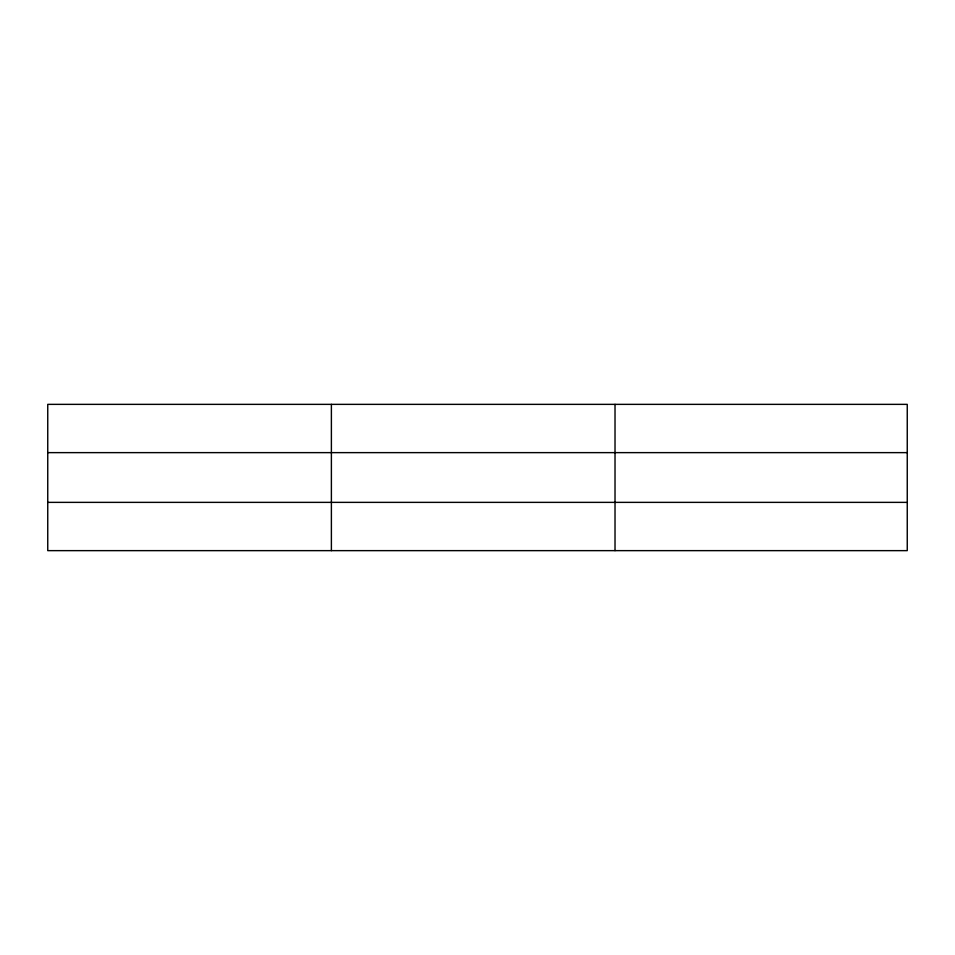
<?xml version="1.0" encoding="UTF-8"?>
<svg xmlns="http://www.w3.org/2000/svg" width="955" height="955" viewBox="0 0 955 955"><rect width="100%" height="100%" fill="white"/><g stroke="black" fill="none" stroke-linecap="round" stroke-linejoin="round"><path stroke-width="1.43" d="M331.385 550.641L331.385 404.359M615.02 550.641L615.02 404.359M907.25 502.366L907.25 550.641L47.75 550.641L47.75 404.359L907.25 404.359L907.25 502.366L47.75 502.366M47.75 452.634L907.25 452.634"/></g></svg>
